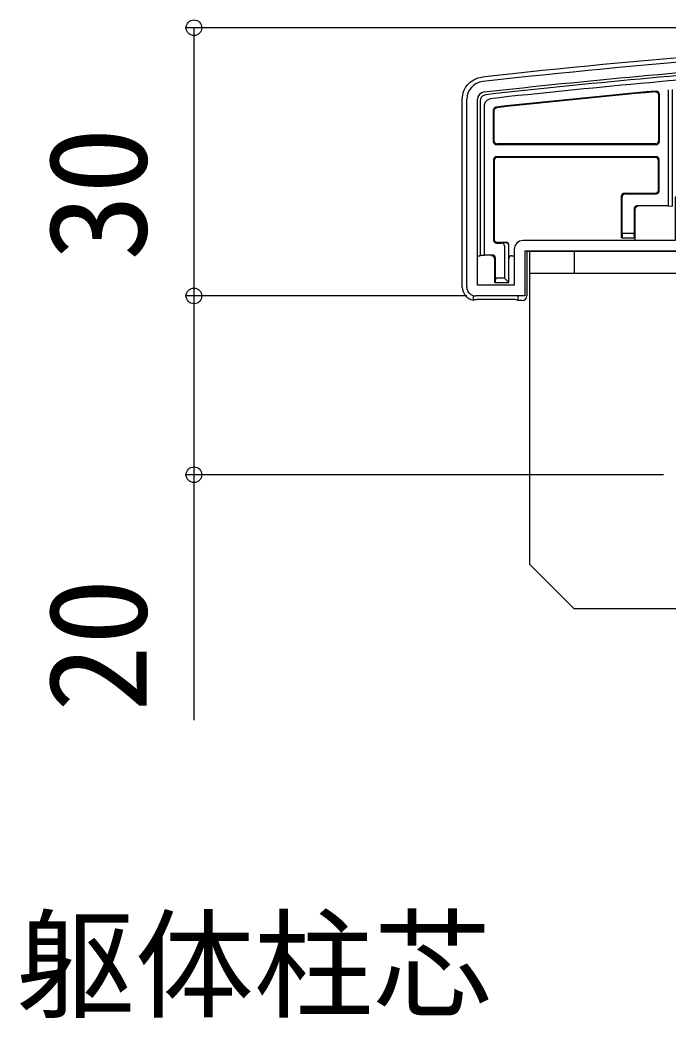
# Model space of a CAD drawing. Units: millimetres, scale not verified. Extents: x -875 to 875, y -1299 to 1293.
# Drawn here: x 581.5 to 654, y -758.6 to -646.9 of the extents above; entities that cross this region are included whole.
import ezdxf
from ezdxf.enums import TextEntityAlignment as Align

# ---------------------------------------------------------------- set-up
doc = ezdxf.new("R2010")
doc.units = ezdxf.units.MM
doc.header["$LTSCALE"] = 8
for name, color, linetype in [('0-2_YKK_11', 7, 'Continuous'), ('0-4_YKK_13', 4, 'Continuous'), ('0-5_YKK_D', 6, 'Continuous')]:
    doc.layers.add(name, color=color, linetype=linetype)
doc.styles.add('ＭＳ ゴシック', font='')
doc.styles.get('ＭＳ ゴシック').set_extended_font_data('MS Gothic')

msp = doc.modelspace()

# ---------------------------------------------------------------- linework, layer by layer
at = {"layer": '0-2_YKK_11'}
for p, q in [((631.5, -676.775), (631.5, -655.775)), ((632.7, -676.575), (632.7, -655.775))]:
    msp.add_line(p, q, dxfattribs=at)
for points in [[(668.178, -651.764), (668.5, -652.064), (668.5, -662.275), (660.5, -662.275), (659.7, -663.075), (658.503, -663.075), (654.8, -666.778), (654.8, -671.575), (637.8, -671.575)], [(742.5, -677.775), (689, -677.775), (689, -672.775), (667.5, -672.775), (667.5, -671.275), (671, -671.275), (671, -667.275), (669.5, -667.275), (669.5, -665.775), (668, -664.275), (663.958, -664.275), (663.775, -664.155), (663.225, -664.155), (663.042, -664.275), (659, -664.275), (657.5, -665.775), (657.5, -667.275), (656, -667.275), (656, -671.275), (659.5, -671.275), (659.5, -672.775), (638, -672.775), (638, -677.775), (632.5, -677.775)], [(636.8, -672.575), (636.8, -676.575), (632.7, -676.575)]]:
    msp.add_lwpolyline(points, dxfattribs=at)
for centre, radius, start, end in [((742.778, -1647.778), 1000.004, 90.07337, 96.28629), ((742.779, -1647.784), 998.809, 94.28341, 96.28629), ((633.5, -655.775), 2, 96.28628, 180), ((633.5, -655.775), 0.8, 96.28629, 180.00001), ((637.8, -672.575), 1, 90.00001, 179.99999), ((632.5, -676.775), 1, 180.00001, 269.99999)]:
    msp.add_arc(centre, radius, start, end, dxfattribs=at)
at = {"layer": '0-4_YKK_13'}
for p, q in [((652.921, -655.239), (652.921, -660.475)), ((653, -655.153), (653, -660.554)), ((654, -654.735), (654, -667.697)), ((631, -676.778), (631, -655.771)), ((633.5, -673.197), (633.5, -656.394)), ((634.5, -660.554), (634.5, -656.941)), ((634.579, -660.475), (634.579, -657.011)), ((652.7, -660.854), (634.8, -660.854)), ((652.621, -660.775), (634.879, -660.775)), ((634.5, -662.497), (634.5, -671.554)), ((634.579, -662.575), (634.579, -671.475)), ((652.7, -662.197), (634.8, -662.197)), ((652.621, -662.275), (634.879, -662.275)), ((652.921, -665.975), (652.921, -662.575)), ((653, -666.054), (653, -662.497)), ((649.1, -666.275), (652.621, -666.275)), ((649.179, -666.354), (652.7, -666.354)), ((648.879, -670.775), (648.879, -666.654)), ((654, -667.697), (650.521, -667.697)), ((650.221, -667.997), (650.221, -670.775)), ((650.3, -668.075), (650.3, -671.275)), ((650.3, -668.075), (650.3, -668.075)), ((650.221, -670.775), (648.879, -670.775)), ((650.237, -671.275), (650.221, -670.775)), ((634.8, -671.854), (635.396, -671.854)), ((634.879, -671.775), (635.9, -671.775)), ((635.9, -671.838), (635.396, -671.854)), ((635.7, -672.154), (635.7, -675.775)), ((636.2, -672.138), (636.2, -672.075)), ((650.237, -671.275), (650.3, -671.275)), ((650.3, -671.275), (650.3, -671.575)), ((632.7, -673.275), (633, -673.275)), ((633, -673.213), (633, -673.275)), ((634.4, -673.197), (633.5, -673.197)), ((636.5, -673.275), (636.8, -673.275)), ((638.2, -672.793), (638.2, -677.776)), ((638.3, -672.775), (660.5, -672.775)), ((638.5, -672.775), (638.5, -707.775)), ((688.5, -672.775), (638.5, -672.775)), ((643.5, -672.775), (643.5, -675.275)), ((634.614, -673.582), (634.614, -673.583)), ((634.614, -673.583), (634.614, -676.275)), ((634.7, -675.775), (634.7, -673.497)), ((688.5, -675.275), (638.5, -675.275)), ((634.684, -676.275), (634.614, -676.275)), ((634.7, -675.775), (634.684, -676.275)), ((635.7, -675.775), (634.7, -675.775)), ((632.2, -677.729), (632.2, -678.246)), ((636.737, -678.184), (632.663, -678.184)), ((637.701, -678.275), (637.2, -678.275)), ((643.5, -712.775), (638.5, -707.775)), ((683.5, -712.775), (643.5, -712.775))]:
    msp.add_line(p, q, dxfattribs=at)
for points in [[(631, -655.771), (631.012, -655.528), (631.047, -655.289), (631.105, -655.053), (631.187, -654.823), (631.29, -654.604), (631.413, -654.395), (631.557, -654.199), (631.719, -654.018), (631.897, -653.854), (632.091, -653.708), (632.299, -653.581), (632.517, -653.475), (632.744, -653.391), (632.98, -653.33), (633.222, -653.291)], [(633.615, -655.26), (633.304, -655.377), (633.083, -655.624), (633, -655.946)], [(633.615, -655.26), (633.616, -655.26), (633.617, -655.259), (633.619, -655.259), (633.621, -655.259), (633.623, -655.259)], [(652.594, -654.941), (652.756, -654.971), (652.876, -655.081), (652.921, -655.239)], [(653, -655.153), (652.955, -654.995), (652.834, -654.885), (652.673, -654.855)], [(654, -667.697), (654.5, -667.713), (654.5, -654.69)], [(633, -655.955), (633, -673.213), (633.5, -673.197)], [(633.5, -656.394), (633.58, -656.07), (633.802, -655.823), (634.115, -655.708)], [(634.767, -656.642), (634.632, -656.693), (634.535, -656.8), (634.5, -656.941)], [(634.579, -657.011), (634.614, -656.871), (634.71, -656.763), (634.846, -656.713)], [(648.863, -671.275), (648.8, -671.275), (648.8, -666.575)], [(648.879, -670.775), (648.863, -671.275), (650.237, -671.275)], [(636.2, -676.275), (636.2, -672.138), (636.2, -672.138)], [(634.684, -676.275), (636.2, -676.275), (635.7, -675.775)], [(632.365, -678.185), (632.404, -678.182), (632.482, -678.184), (632.588, -678.184)], [(637.2, -677.775), (637.2, -678.275), (637.035, -678.2)]]:
    msp.add_lwpolyline(points, dxfattribs=at)
for centre, radius, start, end in [((742.778, -1647.775), 1000.5, 90.07309, 96.28654), ((742.778, -1647.775), 998.5, 94.2834, 96.27602), ((742.778, -1647.775), 998, 94.31433, 96.25077), ((742.778, -1647.775), 997, 95.18524, 96.21936), ((742.778, -1647.775), 996.922, 95.19018, 96.21531), ((633.7, -655.955), 0.7, 179.30522, 180), ((634.8, -660.554), 0.3, 180.00157, 269.99843), ((634.879, -660.475), 0.3, 180.00157, 269.99843), ((652.621, -660.475), 0.3, 270.00157, 359.99843), ((652.7, -660.554), 0.3, 270.00157, 359.99843), ((634.8, -662.497), 0.3, 90.00157, 179.99843), ((634.879, -662.575), 0.3, 90.00157, 179.99843), ((652.621, -662.575), 0.3, 0.00157, 89.99843), ((652.7, -662.497), 0.3, 0.00157, 89.99843), ((649.1, -666.575), 0.3, 90.00157, 179.99843), ((649.179, -666.654), 0.3, 90.00157, 179.99843), ((652.621, -665.975), 0.3, 270.00157, 359.99843), ((652.7, -666.054), 0.3, 270.00157, 359.99843), ((650.521, -667.997), 0.3, 90.00157, 179.99843), ((634.8, -671.554), 0.3, 180.00157, 269.99843), ((634.879, -671.475), 0.3, 180.00157, 269.99843), ((635.9, -672.075), 0.3, 0, 90), ((634.4, -673.497), 0.3, 0.00157, 89.99843), ((636.5, -673.575), 0.3, 90, 180)]:
    msp.add_arc(centre, radius, start, end, dxfattribs=at)
for centre, major_axis, ratio, start_param, end_param in [((650.6, -668.075), (0.12, 0.275), 0.999508, 0.4125047, 1.9826091), ((635.396, -672.154), (0.304, 0.01), 0.986381, 6.2522069, 7.8221424), ((635.9, -672.138), (-0.215, 0.209), 0.999567, 3.911932, 5.4818675), ((634.315, -673.582), (-0.115, 0.277), 0.992623, 4.322301, 5.8878614), ((636.5, -673.582), (-0.213, -0.213), 0.994778, 3.9296088, 5.4951691), ((632.503, -676.773), (-1.065, -1.065), 0.99628, 5.4996506, 6.8675658), ((632.759, -676.516), (-2.691, -1.61), 0.42434, 1.1193596, 1.1798003), ((632.663, -678.202), (-0.3, 0), 0.061163, 4.712389, 4.9625918), ((636.737, -678.202), (-0.3, 0), 0.061163, 3.2741442, 4.712389), ((637.699, -677.774), (0.355, -0.355), 0.99628, 5.4996506, 7.06672)]:
    msp.add_ellipse(centre, major_axis=major_axis, ratio=ratio, start_param=start_param, end_param=end_param, dxfattribs=at)
at = {"layer": '0-5_YKK_D'}
for p, q in [((740.5, -647.775), (600, -647.775)), ((601, -647.775), (601, -677.775)), ((631.5, -677.775), (600, -677.775)), ((631.5, -677.775), (600, -677.775)), ((653.5, -697.775), (600, -697.775))]:
    msp.add_line(p, q, dxfattribs=at)
msp.add_lwpolyline([(601, -677.775), (601, -697.775), (601, -725.219)], dxfattribs=at)
for centre in [(601, -647.775), (601, -677.775), (601, -677.775), (601, -697.775)]:
    msp.add_circle(centre, 0.875, dxfattribs=at)

# ---------------------------------------------------------------- texts
at = {"layer": '0-5_YKK_D', "style": 'ＭＳ ゴシック'}
for s, p in [('30', (599, -673.855)), ('20', (599, -724.326))]:
    msp.add_text(s, height=11, rotation=90, dxfattribs=at).set_placement(p, align=Align.BOTTOM_LEFT)
msp.add_text('躯体柱芯', height=9.751, dxfattribs=at).set_placement((581.108, -760.403), align=Align.BOTTOM_LEFT)

doc.saveas('drawing.dxf')
